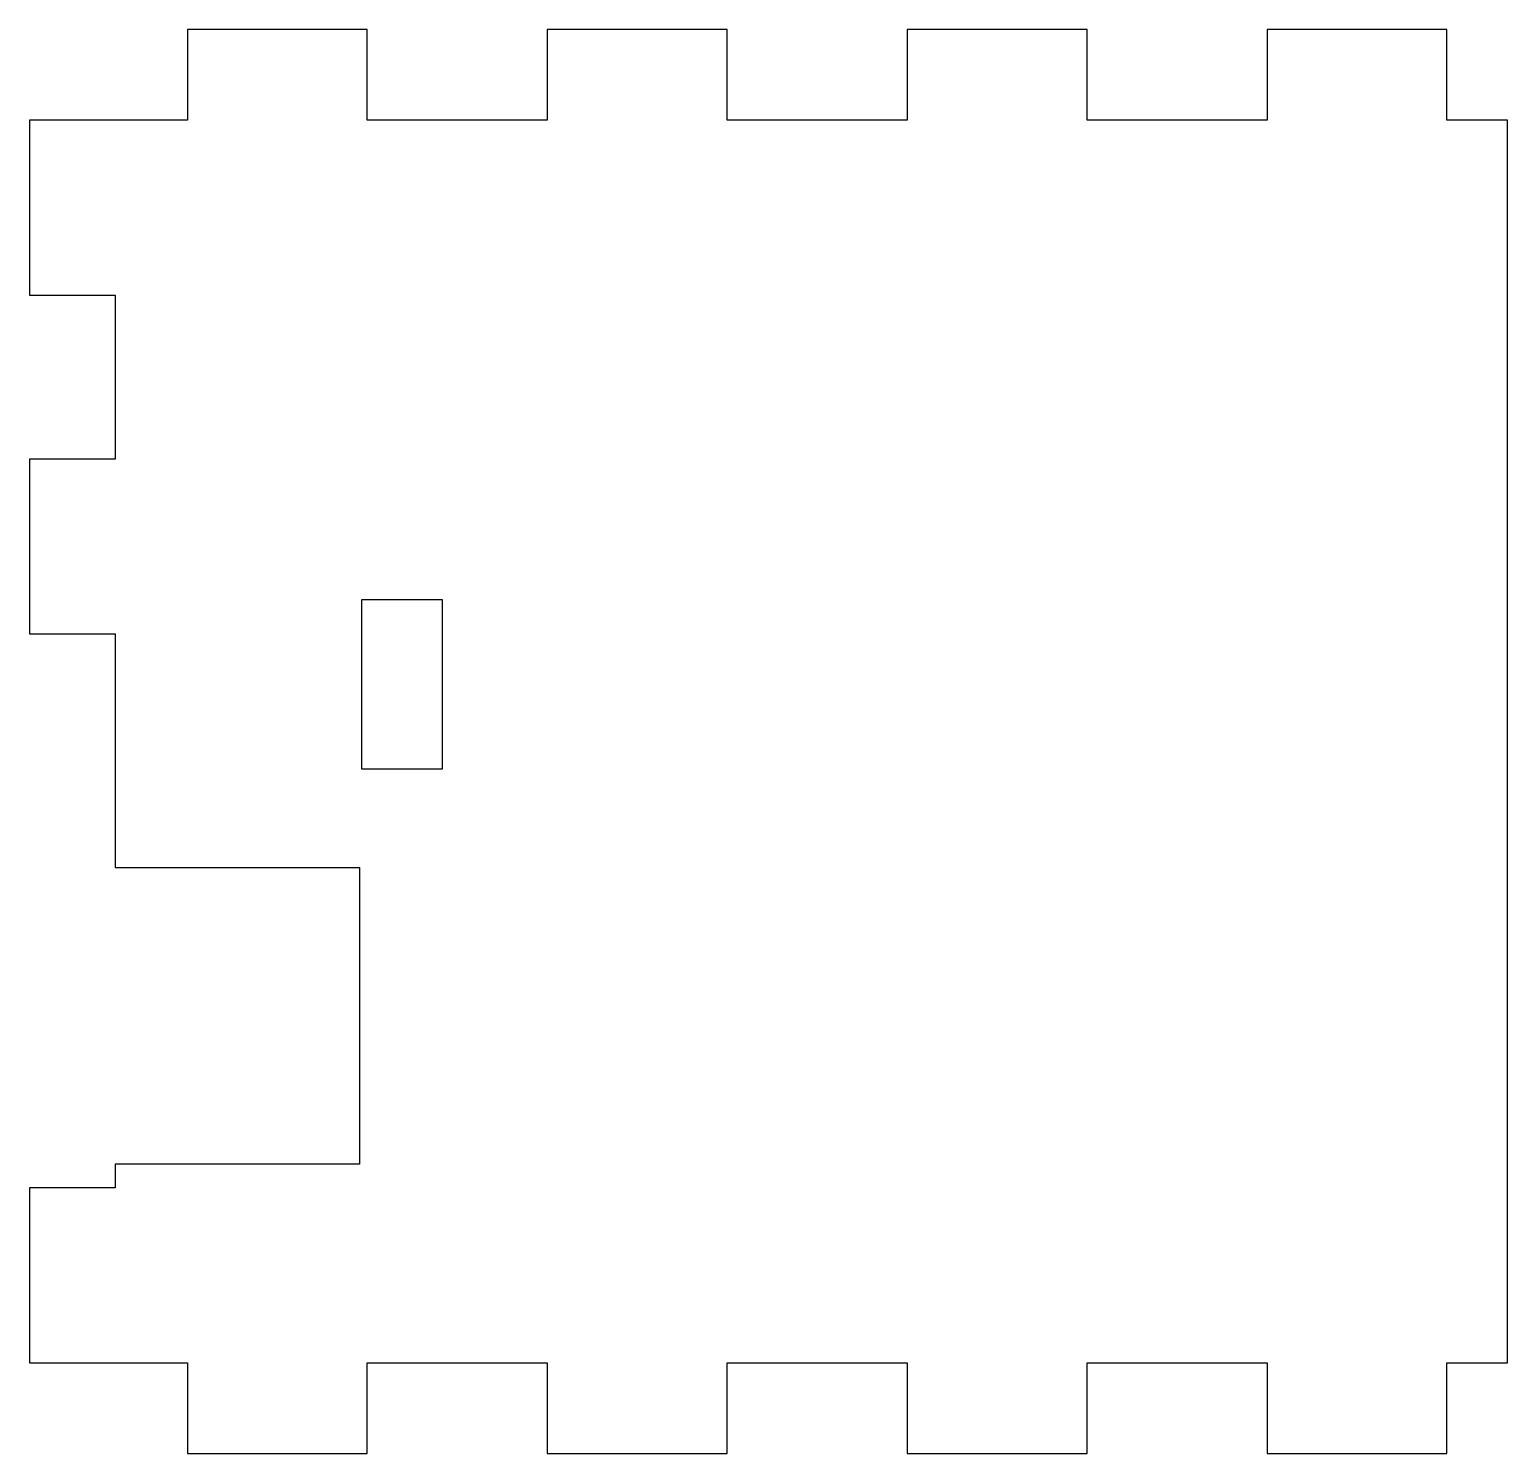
# Model space of a CAD drawing. Header units: millimetres. Extents: x -4.9 to 79.8, y -66.5 to 15.1.
import ezdxf

# ---------------------------------------------------------------- set-up
doc = ezdxf.new("R2010")
doc.units = ezdxf.units.MM

msp = doc.modelspace()

# ---------------------------------------------------------------- linework, layer by layer
for points in [[(79.8, -61.337), (79.8, 9.862), (76.333, 9.862), (76.333, 15.062), (66.021, 15.062), (66.021, 9.862), (55.708, 9.862), (55.708, 15.062), (45.396, 15.062), (45.396, 9.862), (35.083, 9.862), (35.083, 15.062), (24.771, 15.062), (24.771, 9.862), (14.458, 9.862), (14.458, 15.062), (4.146, 15.062), (4.146, 9.862), (-4.9, 9.862), (-4.9, -0.15), (0, -0.15), (0, -9.562), (-4.9, -9.562), (-4.9, -19.575), (0, -19.575), (0, -32.962), (14, -32.962), (14, -49.962), (0, -49.962), (0, -51.325), (-4.9, -51.325), (-4.9, -61.337), (4.146, -61.337), (4.146, -66.537), (14.458, -66.537), (14.458, -61.337), (24.771, -61.337), (24.771, -66.537), (35.083, -66.537), (35.083, -61.337), (45.396, -61.337), (45.396, -66.537), (55.708, -66.537), (55.708, -61.337), (66.021, -61.337), (66.021, -66.537), (76.333, -66.537), (76.333, -61.337)], [(18.75, -17.606), (18.75, -27.319), (14.15, -27.319), (14.15, -17.606)]]:
    msp.add_lwpolyline(points, close=True)

doc.saveas('drawing.dxf')
